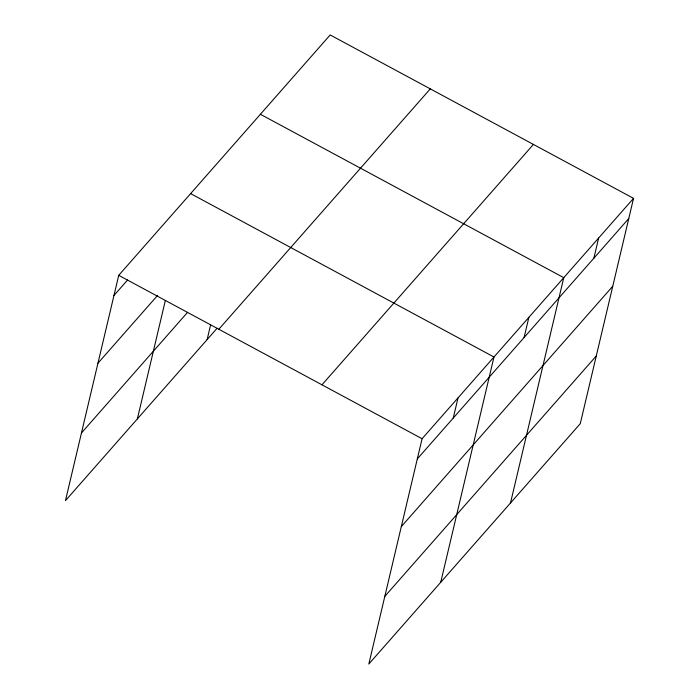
<?xml version="1.0" encoding="UTF-8"?>
<svg xmlns="http://www.w3.org/2000/svg" width="699" height="699" viewBox="0 0 699 699"><rect width="100%" height="100%" fill="white"/><g stroke="black" fill="none" stroke-linecap="round" stroke-linejoin="round"><path stroke-width="1.05" d="M633.539 198.359L422.082 438.736L368.819 664.05L580.275 423.664L633.539 198.359L330.181 34.95L118.725 275.336L65.461 500.641L217.109 328.259M137.362 418.919L165.348 300.5M207.14 339.592L210.635 324.782M453.258 418.054L458.028 397.871M440.719 582.319L493.975 357.006L190.617 193.606M524.093 337.53L528.863 317.346M510.497 502.992L563.761 277.678L260.404 114.278M593.879 258.202L598.65 238.018M113.954 295.511L127.611 279.984M97.956 363.209L157.625 295.371M81.468 432.952L187.542 312.366M218.831 329.255L430.287 88.878M321.977 384.817L533.424 144.431M417.312 458.92L628.768 218.534M401.313 526.609L612.761 286.232M384.826 596.361L596.273 355.974M118.725 275.336L422.082 438.736"/></g></svg>
